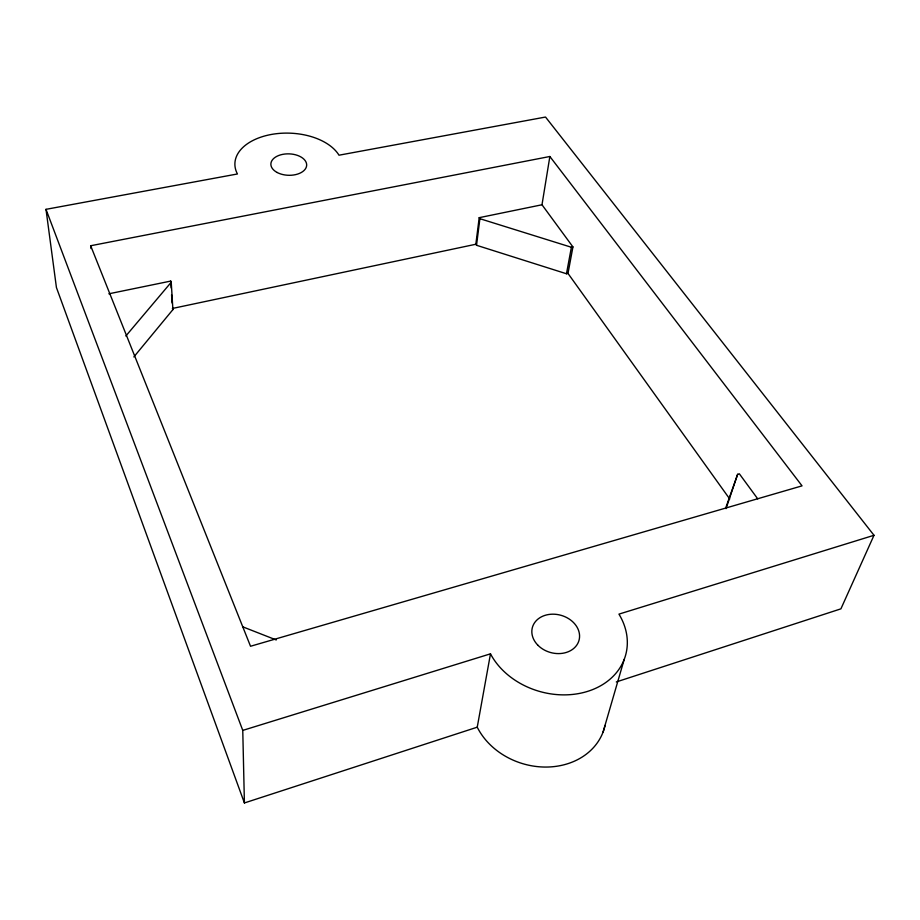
<?xml version="1.0" encoding="UTF-8"?>
<svg xmlns="http://www.w3.org/2000/svg" width="920" height="920" viewBox="0 0 920 920"><rect width="100%" height="100%" fill="white"/><g stroke="black" fill="none" stroke-linecap="round" stroke-linejoin="round"><path stroke-width="1.38" d="M567.996 273.424L566.478 273.757L476.525 245.272L475.835 244.248L479.205 217.672L541.995 204.769L572.93 246.928L567.996 273.424L729.721 498.985M476.525 245.272L479.895 218.695L479.205 217.672M541.995 204.769L549.861 156.492L90.677 245.743L90.988 248.561M477.238 727.191L490.486 653.832A72.599 58.04 15.6 0 0 587.374 691.449A72.599 58.04 15.6 0 0 618.942 614.123L874 535.29L545.525 117.047L338.997 155.204A53.751 32.154 1.9 0 0 271.101 134.504A53.751 32.154 1.9 0 0 237.429 173.972L46 209.334L56.43 287.534L244.409 802.953L477.238 727.191A68.344 56.971 17.2 0 0 546.733 767.05A68.344 56.971 17.2 0 0 605.049 725.466M566.478 273.757L571.389 247.261L572.93 246.928M603.094 731.998L624.243 659.295M757.723 498.847L739.358 473.811L737.644 474.294L726.029 508.656M725.776 507.794L737.644 474.294M874 535.29L840.914 608.844L616.308 681.938M133.849 356.925L172.902 309.615L171.235 282.233L170.729 281.083L108.847 293.802M125.844 335.995L171.235 282.233M244.409 802.953L242.765 730.399L490.486 653.832M475.835 244.248L172.408 308.464L172.902 309.615M479.895 218.695L571.389 247.261M243.052 626.945L276.253 639.963M549.861 156.492L802.044 485.863L250.527 646.265L90.677 245.743M46 209.334L242.765 730.399M170.729 281.083L171.143 287.925M171.568 294.779L172.074 302.99M537.935 645.265A24.184 19.32 15.5 0 0 578.392 642.148A24.184 19.32 15.5 0 0 550.781 614.261A24.184 19.32 15.5 0 0 537.935 645.265M277.138 172.477A17.905 10.718 1.9 0 0 306.372 166.899A17.905 10.718 1.9 0 0 282.796 154.341A17.905 10.718 1.9 0 0 277.138 172.477"/></g></svg>
